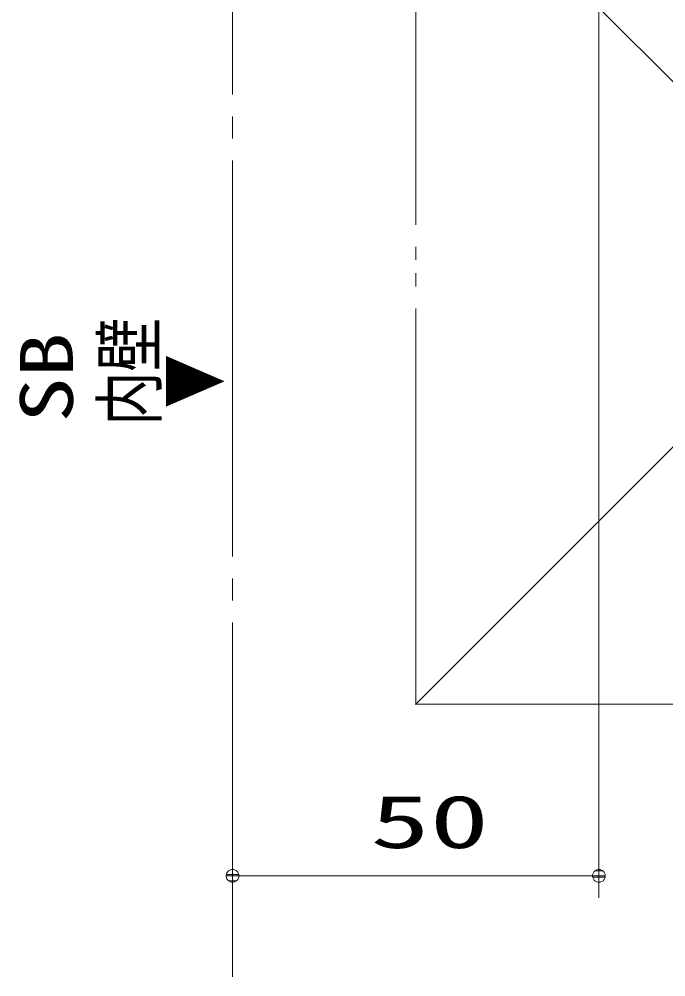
# Model space of a CAD drawing. Units: millimetres on the paper. Extents: x -305 to 305, y -152 to 152.
# Drawn here: x -216.28 to -186.87, y -117.19 to -73.65 of the extents above; entities that cross this region are included whole.
import ezdxf
from ezdxf.enums import TextEntityAlignment as Align

# ---------------------------------------------------------------- set-up
doc = ezdxf.new("R2010")
doc.units = ezdxf.units.MM
doc.linetypes.add('LONG_CHAIN', pattern=[21, 18, -1, 1, -1])
doc.linetypes.add('LONG_DOUBLE_CHAIN', pattern=[21.8, 18, -1, 0.6, -0.6, 0.6, -1])
doc.layers.add('0-1_TV', color=7, linetype='Continuous', lineweight=9)
doc.layers.add('0-2_0', color=7, linetype='Continuous', lineweight=9)
doc.styles.add('ＭＳ ゴシック', font='')
doc.styles.get('ＭＳ ゴシック').set_extended_font_data('MS Gothic')

# ---------------------------------------------------------------- blocks, each defined once
blk = doc.blocks.new('_DOTSMALL')
at = {"layer": '0-2_0'}
for p, q in [((0.0746, 0.1), (-0.0746, 0.1)), ((0.1223, -0.0248), (-0.1223, -0.0248))]:
    blk.add_line(p, q, dxfattribs=at)
for points in [[(0.125, 0), (0.124, 0.0157), (0.1211, 0.0311), (0.1162, 0.046), (0.1095, 0.0602), (0.1011, 0.0735), (0.0911, 0.0856), (0.0797, 0.0963), (0.067, 0.1055), (0.0532, 0.1131), (0.0386, 0.1189), (0.0234, 0.1228), (0.0078, 0.1248), (-0.0078, 0.1248), (-0.0234, 0.1228), (-0.0386, 0.1189), (-0.0532, 0.1131), (-0.067, 0.1055), (-0.0797, 0.0963), (-0.0911, 0.0856), (-0.1011, 0.0735), (-0.1095, 0.0602), (-0.1162, 0.046), (-0.1211, 0.0311), (-0.124, 0.0157), (-0.125, 0), (0, 0)], [(-0.125, 0), (-0.124, -0.0157), (-0.1211, -0.0311), (-0.1162, -0.046), (-0.1095, -0.0602), (-0.1011, -0.0735), (-0.0911, -0.0856), (-0.0797, -0.0963), (-0.067, -0.1055), (-0.0532, -0.1131), (-0.0386, -0.1189), (-0.0234, -0.1228), (-0.0078, -0.1248), (0.0078, -0.1248), (0.0234, -0.1228), (0.0386, -0.1189), (0.0532, -0.1131), (0.067, -0.1055), (0.0797, -0.0963), (0.0911, -0.0856), (0.1011, -0.0735), (0.1095, -0.0602), (0.1162, -0.046), (0.1211, -0.0311), (0.124, -0.0157), (0.125, 0), (0, 0)]]:
    blk.add_lwpolyline(points, close=True, dxfattribs=at)

msp = doc.modelspace()

# ---------------------------------------------------------------- linework, layer by layer
at = {"layer": '0-1_TV', "linetype": 'LONG_CHAIN'}
msp.add_line((-206.576, -17.084), (-206.576, -117.194), dxfattribs=at)
at = {"layer": '0-1_TV', "linetype": 'LONG_DOUBLE_CHAIN'}
for p, q in [((-198.243, -104.801), (-158.243, -64.801)), ((-198.243, -104.801), (-198.243, -64.801)), ((-198.243, -64.801), (-158.243, -104.801))]:
    msp.add_line(p, q, dxfattribs=at)
at = {"layer": '0-1_TV'}
for p, q in [((-189.91, -64.801), (-189.91, -113.599)), ((-206.576, -112.599), (-189.91, -112.599))]:
    msp.add_line(p, q, dxfattribs=at)
at = {"layer": '0-1_TV', "linetype": 'LONG_DOUBLE_CHAIN'}
msp.add_lwpolyline([(-198.265, -104.801), (-158.243, -104.801), (-158.243, -64.801)], dxfattribs=at)

# ---------------------------------------------------------------- block references
at = {"layer": '0-1_TV', "xscale": 2.32, "yscale": 2.32, "rotation": 180}
msp.add_blockref('_DOTSMALL', (-206.576, -112.599), dxfattribs=at)
at = {"layer": '0-1_TV', "xscale": 2.32, "yscale": 2.32}
msp.add_blockref('_DOTSMALL', (-189.91, -112.599), dxfattribs=at)

# ---------------------------------------------------------------- texts
at = {"layer": '0-1_TV', "style": 'ＭＳ ゴシック'}
for s, width, p in [('内壁', 0.75, (-209.34, -92.132)), ('SB', 1.25, (-213.116, -91.993)), ('▼', 0.75, (-206.433, -91.346))]:
    msp.add_text(s, height=2.405, rotation=90, dxfattribs=dict(at, width=width)).set_placement(p, align=Align.BOTTOM_LEFT)
at = {"layer": '0-1_TV', "style": 'ＭＳ ゴシック', "width": 1.65}
msp.add_text('50', height=2.405, dxfattribs=at).set_placement((-200.306, -112.061), align=Align.BOTTOM_LEFT)

doc.saveas('drawing.dxf')
